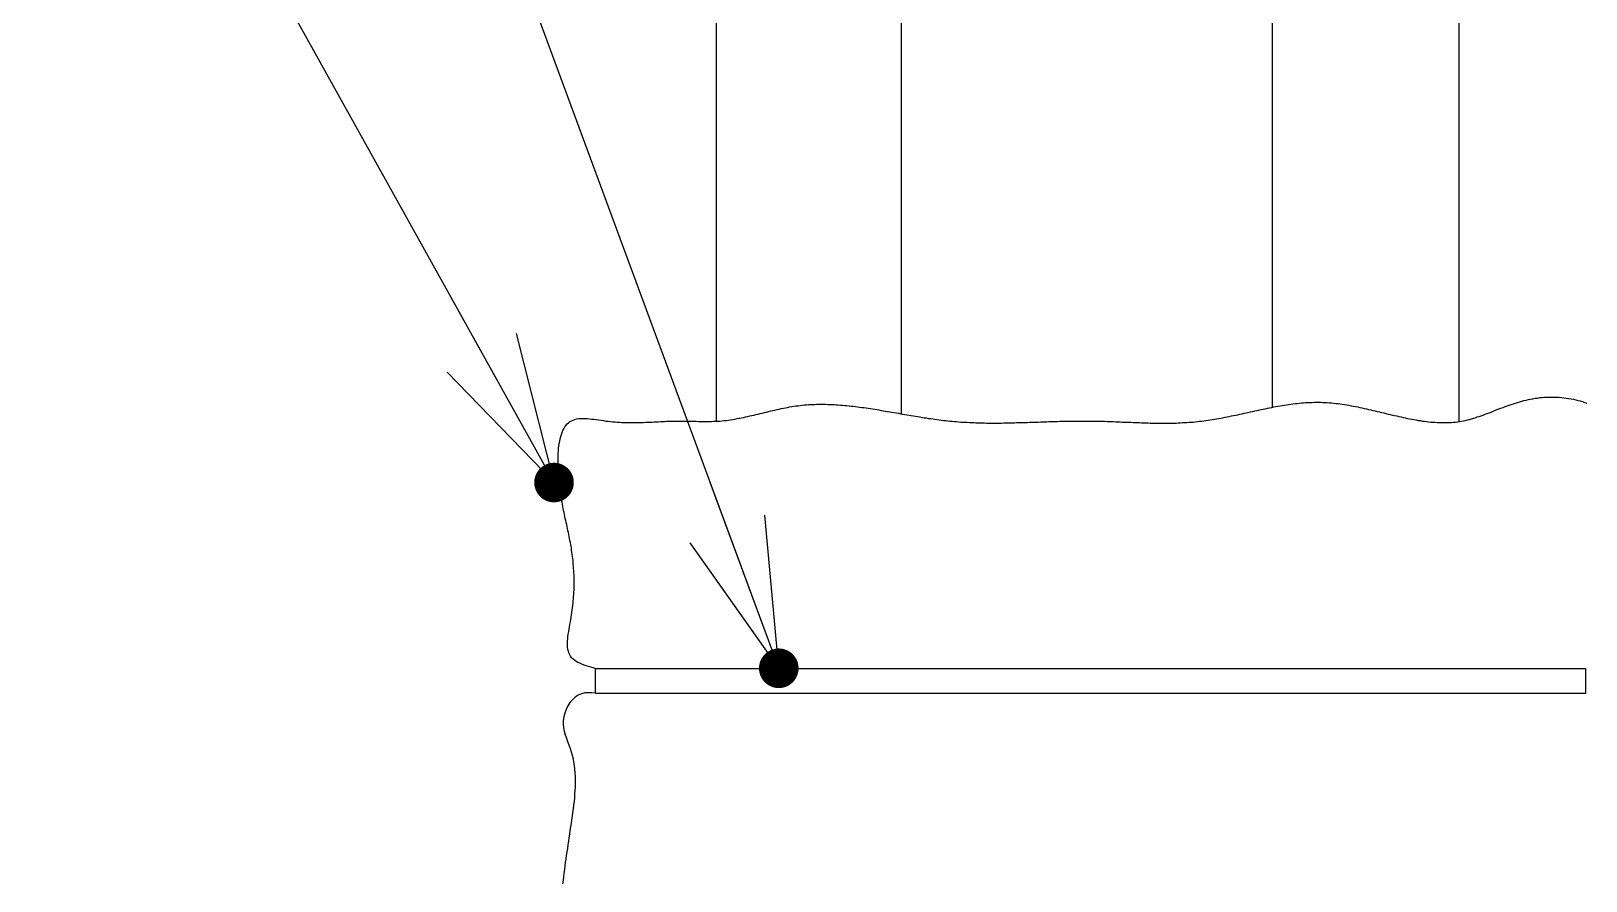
# Model space of a CAD drawing. Extents: x 443 to 1217, y -1921 to -677.
# Drawn here: x 540.62 to 561.01, y -875.07 to -863.92 of the extents above; entities that cross this region are included whole.
import ezdxf

# ---------------------------------------------------------------- set-up
doc = ezdxf.new("R2010")
doc.units = 0
doc.header["$MEASUREMENT"] = 0
doc.layers.get('0').update_dxf_attribs({"linetype": 'CONTINUOUS'})
doc.layers.add('3', color=8, linetype='CONTINUOUS')
doc.layers.add('5', color=7, linetype='CONTINUOUS')

msp = doc.modelspace()

# ---------------------------------------------------------------- linework, layer by layer
at = {"color": 7, "linetype": 'Continuous'}
for p, q in [((550.424, -872.281), (540.931, -846.534)), ((547.477, -869.845), (538.456, -853.625))]:
    msp.add_line(p, q, dxfattribs=at)
at = {"color": 0}
for p, q in [((547.477, -869.845), (546.215, -867.575)), ((547.477, -869.845), (546.986, -867.889)), ((547.477, -869.845), (546.074, -868.396)), ((550.424, -872.281), (549.525, -869.844)), ((550.424, -872.281), (550.24, -870.273)), ((550.424, -872.281), (549.26, -870.634))]:
    msp.add_line(p, q, dxfattribs=at)
at = {"color": 0, "const_width": 0.26}
for points in [[(547.41, -869.956, 1), (547.544, -869.734, 1), (547.41, -869.956)], [(550.341, -872.381, 1), (550.507, -872.181, 1), (550.341, -872.381)]]:
    msp.add_lwpolyline(points, format="xyb", dxfattribs=at)
at = {"layer": '3', "color": 3}
for p, q in [((550.345, -868.899), (550.374, -868.894)), ((550.374, -868.894), (550.401, -868.887)), ((550.401, -868.887), (550.428, -868.881)), ((550.428, -868.881), (550.456, -868.875)), ((550.456, -868.875), (550.484, -868.869)), ((550.484, -868.869), (550.511, -868.863)), ((550.511, -868.863), (550.538, -868.859)), ((550.538, -868.859), (550.566, -868.854)), ((550.566, -868.854), (550.594, -868.849)), ((550.594, -868.849), (550.621, -868.845)), ((550.621, -868.845), (550.648, -868.84)), ((550.648, -868.84), (550.677, -868.837)), ((550.677, -868.837), (550.704, -868.833)), ((550.704, -868.833), (550.731, -868.831)), ((550.731, -868.831), (550.76, -868.827)), ((550.76, -868.827), (550.787, -868.825)), ((550.787, -868.825), (550.815, -868.823)), ((550.815, -868.823), (550.842, -868.822)), ((550.842, -868.822), (550.87, -868.821)), ((550.87, -868.821), (550.898, -868.82)), ((550.898, -868.82), (550.925, -868.819)), ((550.925, -868.819), (550.954, -868.819)), ((550.954, -868.819), (550.982, -868.819)), ((550.982, -868.819), (551.009, -868.819)), ((551.009, -868.819), (551.038, -868.819)), ((551.038, -868.819), (551.065, -868.82)), ((551.065, -868.82), (551.093, -868.82)), ((551.093, -868.82), (551.12, -868.822)), ((551.12, -868.822), (551.149, -868.823)), ((551.149, -868.823), (551.177, -868.824)), ((551.177, -868.824), (551.204, -868.826)), ((551.204, -868.826), (551.233, -868.828)), ((551.233, -868.828), (551.261, -868.831)), ((551.261, -868.831), (551.288, -868.833)), ((551.288, -868.833), (551.317, -868.836)), ((551.317, -868.836), (551.345, -868.838)), ((551.345, -868.838), (551.372, -868.842)), ((551.372, -868.842), (551.4, -868.845)), ((551.4, -868.845), (551.429, -868.848)), ((551.429, -868.848), (551.457, -868.851)), ((551.457, -868.851), (551.484, -868.855)), ((551.484, -868.855), (551.513, -868.859)), ((551.513, -868.859), (551.541, -868.862)), ((551.541, -868.862), (551.569, -868.867)), ((551.569, -868.867), (551.598, -868.871)), ((551.598, -868.871), (551.625, -868.875)), ((551.625, -868.875), (551.653, -868.88)), ((551.653, -868.88), (551.682, -868.884)), ((551.682, -868.884), (551.71, -868.888)), ((551.71, -868.888), (551.738, -868.893)), ((551.738, -868.893), (551.767, -868.898)), ((556.692, -868.899), (556.72, -868.894)), ((556.72, -868.894), (556.747, -868.887)), ((556.747, -868.887), (556.775, -868.882)), ((556.775, -868.882), (556.803, -868.876)), ((556.803, -868.876), (556.831, -868.87)), ((556.831, -868.87), (556.858, -868.864)), ((556.858, -868.864), (556.887, -868.859)), ((556.887, -868.859), (556.914, -868.854)), ((556.914, -868.854), (556.942, -868.849)), ((556.942, -868.849), (556.969, -868.844)), ((556.969, -868.844), (556.998, -868.839)), ((556.998, -868.839), (557.025, -868.834)), ((557.025, -868.834), (557.053, -868.83)), ((557.053, -868.83), (557.081, -868.825)), ((557.081, -868.825), (557.109, -868.821)), ((557.109, -868.821), (557.137, -868.818)), ((557.137, -868.818), (557.165, -868.813)), ((557.165, -868.813), (557.193, -868.81)), ((557.193, -868.81), (557.221, -868.807)), ((557.221, -868.807), (557.248, -868.804)), ((557.248, -868.804), (557.277, -868.801)), ((557.277, -868.801), (557.305, -868.799)), ((557.305, -868.799), (557.332, -868.797)), ((557.332, -868.797), (557.361, -868.796)), ((557.361, -868.796), (557.389, -868.795)), ((557.389, -868.795), (557.417, -868.794)), ((557.417, -868.794), (557.446, -868.792)), ((557.446, -868.792), (557.474, -868.792)), ((557.474, -868.792), (557.501, -868.792)), ((557.501, -868.792), (557.53, -868.792)), ((557.53, -868.792), (557.558, -868.794)), ((557.558, -868.794), (557.586, -868.795)), ((557.586, -868.795), (557.615, -868.797)), ((557.615, -868.797), (557.643, -868.798)), ((557.643, -868.798), (557.671, -868.801)), ((557.671, -868.801), (557.701, -868.803)), ((557.701, -868.803), (557.729, -868.807)), ((557.729, -868.807), (557.757, -868.81)), ((557.757, -868.81), (557.786, -868.814)), ((557.786, -868.814), (557.814, -868.819)), ((557.814, -868.819), (557.842, -868.823)), ((557.842, -868.823), (557.871, -868.827)), ((557.871, -868.827), (557.9, -868.832)), ((557.9, -868.832), (557.928, -868.837)), ((557.928, -868.837), (557.957, -868.843)), ((557.957, -868.843), (557.985, -868.848)), ((557.985, -868.848), (558.015, -868.854)), ((558.015, -868.854), (558.043, -868.86)), ((558.043, -868.86), (558.071, -868.867)), ((558.071, -868.867), (558.1, -868.872)), ((558.1, -868.872), (558.129, -868.879)), ((558.129, -868.879), (558.157, -868.885)), ((558.157, -868.885), (558.186, -868.892)), ((558.186, -868.892), (558.214, -868.898)), ((559.815, -868.899), (559.841, -868.889)), ((559.841, -868.889), (559.867, -868.88)), ((559.867, -868.88), (559.893, -868.869)), ((559.893, -868.869), (559.921, -868.859)), ((559.921, -868.859), (559.947, -868.849)), ((559.947, -868.849), (559.974, -868.839)), ((559.974, -868.839), (560.001, -868.83)), ((560.001, -868.83), (560.027, -868.82)), ((560.027, -868.82), (560.056, -868.811)), ((560.056, -868.811), (560.083, -868.802)), ((560.083, -868.802), (560.11, -868.794)), ((560.11, -868.794), (560.139, -868.785)), ((560.139, -868.785), (560.167, -868.777)), ((560.167, -868.777), (560.195, -868.77)), ((560.195, -868.77), (560.225, -868.763)), ((560.225, -868.763), (560.253, -868.757)), ((560.253, -868.757), (560.282, -868.75)), ((560.282, -868.75), (560.312, -868.745)), ((560.312, -868.745), (560.342, -868.74)), ((560.342, -868.74), (560.372, -868.736)), ((560.372, -868.736), (560.403, -868.731)), ((560.403, -868.731), (560.434, -868.729)), ((560.434, -868.729), (560.464, -868.727)), ((560.464, -868.727), (560.496, -868.725)), ((560.496, -868.725), (560.528, -868.724)), ((560.528, -868.724), (560.559, -868.724)), ((560.559, -868.724), (560.591, -868.725)), ((560.591, -868.725), (560.624, -868.726)), ((560.624, -868.726), (560.655, -868.727)), ((560.655, -868.727), (560.687, -868.73)), ((560.687, -868.73), (560.718, -868.734)), ((560.718, -868.734), (560.75, -868.737)), ((560.75, -868.737), (560.781, -868.741)), ((560.781, -868.741), (560.812, -868.747)), ((560.812, -868.747), (560.843, -868.753)), ((560.843, -868.753), (560.873, -868.76)), ((560.873, -868.76), (560.903, -868.767)), ((560.903, -868.767), (560.932, -868.775)), ((560.932, -868.775), (560.961, -868.784)), ((560.961, -868.784), (560.99, -868.794)), ((560.99, -868.794), (561.018, -868.804)), ((547.618, -869.116), (547.633, -869.097)), ((547.633, -869.097), (547.648, -869.077)), ((547.648, -869.077), (547.666, -869.061)), ((547.666, -869.061), (547.684, -869.046)), ((547.684, -869.046), (547.704, -869.034)), ((547.704, -869.034), (547.726, -869.025)), ((547.726, -869.025), (547.748, -869.017)), ((547.748, -869.017), (547.773, -869.01)), ((547.773, -869.01), (547.799, -869.007)), ((547.799, -869.007), (547.826, -869.005)), ((547.826, -869.005), (547.853, -869.004)), ((547.853, -869.004), (547.881, -869.004)), ((547.881, -869.004), (547.911, -869.006)), ((547.911, -869.006), (547.94, -869.008)), ((547.94, -869.008), (547.971, -869.012)), ((547.971, -869.012), (548.001, -869.015)), ((548.001, -869.015), (548.033, -869.019)), ((548.033, -869.019), (548.063, -869.024)), ((548.063, -869.024), (548.095, -869.028)), ((548.095, -869.028), (548.127, -869.033)), ((548.127, -869.033), (548.157, -869.038)), ((548.157, -869.038), (548.188, -869.041)), ((548.188, -869.041), (548.218, -869.044)), ((548.218, -869.044), (548.249, -869.048)), ((548.249, -869.048), (548.279, -869.05)), ((548.279, -869.05), (548.309, -869.052)), ((548.309, -869.052), (548.338, -869.054)), ((548.338, -869.054), (548.367, -869.056)), ((548.367, -869.056), (548.397, -869.057)), ((548.397, -869.057), (548.426, -869.057)), ((548.426, -869.057), (548.455, -869.058)), ((548.455, -869.058), (548.483, -869.058)), ((548.483, -869.058), (548.511, -869.058)), ((548.511, -869.058), (548.54, -869.058)), ((548.54, -869.058), (548.568, -869.058)), ((548.568, -869.058), (548.596, -869.057)), ((548.596, -869.057), (548.624, -869.057)), ((548.624, -869.057), (548.652, -869.056)), ((548.652, -869.056), (548.679, -869.055)), ((548.679, -869.055), (548.706, -869.054)), ((548.706, -869.054), (548.734, -869.053)), ((548.734, -869.053), (548.762, -869.052)), ((548.762, -869.052), (548.789, -869.05)), ((548.789, -869.05), (548.816, -869.049)), ((548.816, -869.049), (548.844, -869.048)), ((548.844, -869.048), (548.871, -869.046)), ((548.871, -869.046), (548.898, -869.045)), ((548.898, -869.045), (548.925, -869.044)), ((548.925, -869.044), (548.953, -869.042)), ((548.953, -869.042), (548.98, -869.042)), ((548.98, -869.042), (549.007, -869.041)), ((549.007, -869.041), (549.034, -869.04)), ((549.034, -869.04), (549.062, -869.039)), ((549.062, -869.039), (549.09, -869.039)), ((549.09, -869.039), (549.117, -869.039)), ((549.117, -869.039), (549.144, -869.039)), ((549.144, -869.039), (549.173, -869.039)), ((549.173, -869.039), (549.201, -869.039)), ((549.201, -869.039), (549.228, -869.04)), ((549.228, -869.04), (549.257, -869.04)), ((549.257, -869.04), (549.285, -869.041)), ((549.285, -869.041), (549.313, -869.041)), ((549.313, -869.041), (549.342, -869.042)), ((549.342, -869.042), (549.37, -869.043)), ((549.37, -869.043), (549.398, -869.043)), ((549.398, -869.043), (549.427, -869.043)), ((549.427, -869.043), (549.455, -869.044)), ((549.455, -869.044), (549.483, -869.044)), ((549.483, -869.044), (549.512, -869.044)), ((549.512, -869.044), (549.54, -869.043)), ((549.54, -869.043), (549.568, -869.042)), ((549.568, -869.042), (549.597, -869.041)), ((549.597, -869.041), (549.624, -869.04)), ((549.624, -869.04), (549.652, -869.038)), ((549.652, -869.038), (549.681, -869.036)), ((549.681, -869.036), (549.709, -869.032)), ((549.709, -869.032), (549.737, -869.029)), ((549.737, -869.029), (549.765, -869.026)), ((549.765, -869.026), (549.793, -869.021)), ((549.793, -869.021), (549.821, -869.017)), ((549.821, -869.017), (549.849, -869.013)), ((549.849, -869.013), (549.877, -869.007)), ((549.877, -869.007), (549.904, -869.002)), ((549.904, -869.002), (549.932, -868.996)), ((549.932, -868.996), (549.96, -868.991)), ((549.96, -868.991), (549.988, -868.985)), ((549.988, -868.985), (550.015, -868.979)), ((550.015, -868.979), (550.043, -868.972)), ((550.043, -868.972), (550.071, -868.966)), ((550.071, -868.966), (550.098, -868.96)), ((550.098, -868.96), (550.125, -868.953)), ((550.125, -868.953), (550.154, -868.946)), ((550.154, -868.946), (550.181, -868.94)), ((550.181, -868.94), (550.208, -868.933)), ((550.208, -868.933), (550.235, -868.927)), ((550.235, -868.927), (550.264, -868.92)), ((550.264, -868.92), (550.291, -868.912)), ((550.291, -868.912), (550.318, -868.906)), ((550.318, -868.906), (550.345, -868.899)), ((551.767, -868.898), (551.794, -868.903)), ((551.794, -868.903), (551.822, -868.907)), ((551.822, -868.907), (551.851, -868.912)), ((551.851, -868.912), (551.879, -868.917)), ((551.879, -868.917), (551.907, -868.922)), ((551.907, -868.922), (551.936, -868.927)), ((551.936, -868.927), (551.964, -868.932)), ((551.964, -868.932), (551.992, -868.936)), ((551.992, -868.936), (552.019, -868.942)), ((552.019, -868.942), (552.048, -868.946)), ((552.048, -868.946), (552.076, -868.952)), ((552.076, -868.952), (552.104, -868.956)), ((552.104, -868.956), (552.133, -868.961)), ((552.133, -868.961), (552.161, -868.966)), ((552.161, -868.966), (552.189, -868.971)), ((552.189, -868.971), (552.218, -868.976)), ((552.218, -868.976), (552.246, -868.98)), ((552.246, -868.98), (552.274, -868.985)), ((552.274, -868.985), (552.303, -868.99)), ((552.303, -868.99), (552.33, -868.994)), ((552.33, -868.994), (552.358, -868.998)), ((552.358, -868.998), (552.387, -869.003)), ((552.387, -869.003), (552.415, -869.007)), ((552.415, -869.007), (552.443, -869.01)), ((552.443, -869.01), (552.472, -869.015)), ((552.472, -869.015), (552.5, -869.019)), ((552.5, -869.019), (552.528, -869.022)), ((552.528, -869.022), (552.557, -869.026)), ((552.557, -869.026), (552.585, -869.029)), ((552.585, -869.029), (552.613, -869.032)), ((552.613, -869.032), (552.642, -869.036)), ((552.642, -869.036), (552.669, -869.039)), ((552.669, -869.039), (552.697, -869.041)), ((552.697, -869.041), (552.726, -869.043)), ((552.726, -869.043), (552.754, -869.046)), ((552.754, -869.046), (552.782, -869.049)), ((552.782, -869.049), (552.811, -869.051)), ((552.811, -869.051), (552.839, -869.052)), ((552.839, -869.052), (552.867, -869.054)), ((552.867, -869.054), (552.896, -869.055)), ((552.896, -869.055), (552.923, -869.057)), ((552.923, -869.057), (552.951, -869.058)), ((552.951, -869.058), (552.98, -869.059)), ((552.98, -869.059), (553.008, -869.061)), ((553.008, -869.061), (553.036, -869.061)), ((553.036, -869.061), (553.065, -869.062)), ((553.065, -869.062), (553.093, -869.063)), ((553.093, -869.063), (553.121, -869.063)), ((553.121, -869.063), (553.149, -869.064)), ((553.149, -869.064), (553.177, -869.064)), ((553.177, -869.064), (553.205, -869.064)), ((553.205, -869.064), (553.234, -869.064)), ((553.234, -869.064), (553.262, -869.064)), ((553.262, -869.064), (553.29, -869.064)), ((553.29, -869.064), (553.319, -869.064)), ((553.319, -869.064), (553.346, -869.064)), ((553.346, -869.064), (553.374, -869.063)), ((553.374, -869.063), (553.402, -869.063)), ((553.402, -869.063), (553.431, -869.062)), ((553.431, -869.062), (553.459, -869.062)), ((553.459, -869.062), (553.487, -869.061)), ((553.487, -869.061), (553.516, -869.061)), ((553.516, -869.061), (553.543, -869.059)), ((553.543, -869.059), (553.571, -869.059)), ((553.571, -869.059), (553.6, -869.058)), ((553.6, -869.058), (553.628, -869.057)), ((553.628, -869.057), (553.656, -869.056)), ((553.656, -869.056), (553.685, -869.056)), ((553.685, -869.056), (553.713, -869.055)), ((553.713, -869.055), (553.74, -869.054)), ((553.74, -869.054), (553.769, -869.053)), ((553.769, -869.053), (553.797, -869.052)), ((553.797, -869.052), (553.825, -869.051)), ((553.825, -869.051), (553.854, -869.05)), ((553.854, -869.05), (553.882, -869.05)), ((553.882, -869.05), (553.91, -869.049)), ((553.91, -869.049), (553.938, -869.048)), ((553.938, -869.048), (553.966, -869.046)), ((553.966, -869.046), (553.994, -869.045)), ((553.994, -869.045), (554.023, -869.044)), ((554.023, -869.044), (554.051, -869.044)), ((554.051, -869.044), (554.079, -869.043)), ((554.079, -869.043), (554.108, -869.042)), ((554.108, -869.042), (554.136, -869.042)), ((554.136, -869.042), (554.164, -869.041)), ((554.164, -869.041), (554.191, -869.04)), ((554.191, -869.04), (554.22, -869.04)), ((554.22, -869.04), (554.248, -869.039)), ((554.248, -869.039), (554.276, -869.039)), ((554.276, -869.039), (554.305, -869.039)), ((554.305, -869.039), (554.333, -869.038)), ((554.333, -869.038), (554.361, -869.038)), ((554.361, -869.038), (554.39, -869.038)), ((554.39, -869.038), (554.418, -869.038)), ((554.418, -869.038), (554.446, -869.038)), ((554.446, -869.038), (554.475, -869.038)), ((554.475, -869.038), (554.503, -869.039)), ((554.503, -869.039), (554.53, -869.039)), ((554.53, -869.039), (554.559, -869.039)), ((554.559, -869.039), (554.587, -869.04)), ((554.587, -869.04), (554.615, -869.04)), ((554.615, -869.04), (554.644, -869.041)), ((554.644, -869.041), (554.672, -869.042)), ((554.672, -869.042), (554.7, -869.042)), ((554.7, -869.042), (554.729, -869.043)), ((554.729, -869.043), (554.757, -869.044)), ((554.757, -869.044), (554.785, -869.045)), ((554.785, -869.045), (554.814, -869.046)), ((554.814, -869.046), (554.842, -869.048)), ((554.842, -869.048), (554.87, -869.049)), ((554.87, -869.049), (554.899, -869.05)), ((554.899, -869.05), (554.927, -869.051)), ((554.927, -869.051), (554.955, -869.052)), ((554.955, -869.052), (554.984, -869.053)), ((554.984, -869.053), (555.012, -869.054)), ((555.012, -869.054), (555.04, -869.055)), ((555.04, -869.055), (555.069, -869.056)), ((555.069, -869.056), (555.097, -869.057)), ((555.097, -869.057), (555.125, -869.058)), ((555.125, -869.058), (555.154, -869.059)), ((555.154, -869.059), (555.182, -869.061)), ((555.182, -869.061), (555.21, -869.062)), ((555.21, -869.062), (555.238, -869.063)), ((555.238, -869.063), (555.266, -869.063)), ((555.266, -869.063), (555.294, -869.064)), ((555.294, -869.064), (555.323, -869.065)), ((555.323, -869.065), (555.351, -869.065)), ((555.351, -869.065), (555.379, -869.065)), ((555.379, -869.065), (555.408, -869.066)), ((555.408, -869.066), (555.436, -869.066)), ((555.436, -869.066), (555.464, -869.066)), ((555.464, -869.066), (555.493, -869.066)), ((555.493, -869.066), (555.52, -869.066)), ((555.52, -869.066), (555.548, -869.065)), ((555.548, -869.065), (555.577, -869.065)), ((555.577, -869.065), (555.605, -869.064)), ((555.605, -869.064), (555.633, -869.064)), ((555.633, -869.064), (555.661, -869.063)), ((555.661, -869.063), (555.689, -869.062)), ((555.689, -869.062), (555.717, -869.059)), ((555.717, -869.059), (555.746, -869.058)), ((555.746, -869.058), (555.773, -869.057)), ((555.773, -869.057), (555.801, -869.055)), ((555.801, -869.055), (555.829, -869.053)), ((555.829, -869.053), (555.858, -869.051)), ((555.858, -869.051), (555.885, -869.048)), ((555.885, -869.048), (555.913, -869.045)), ((555.913, -869.045), (555.942, -869.042)), ((555.942, -869.042), (555.969, -869.039)), ((555.969, -869.039), (555.997, -869.036)), ((555.997, -869.036), (556.026, -869.031)), ((556.026, -869.031), (556.053, -869.028)), ((556.053, -869.028), (556.081, -869.024)), ((556.081, -869.024), (556.108, -869.019)), ((556.108, -869.019), (556.137, -869.015)), ((556.137, -869.015), (556.164, -869.009)), ((556.164, -869.009), (556.192, -869.005)), ((556.192, -869.005), (556.22, -869)), ((556.22, -869), (556.248, -868.994)), ((556.248, -868.994), (556.275, -868.989)), ((556.275, -868.989), (556.304, -868.983)), ((556.304, -868.983), (556.331, -868.978)), ((556.331, -868.978), (556.359, -868.972)), ((556.359, -868.972), (556.386, -868.967)), ((556.386, -868.967), (556.415, -868.96)), ((556.415, -868.96), (556.442, -868.955)), ((556.442, -868.955), (556.47, -868.948)), ((556.47, -868.948), (556.498, -868.943)), ((556.498, -868.943), (556.525, -868.936)), ((556.525, -868.936), (556.553, -868.93)), ((556.553, -868.93), (556.58, -868.924)), ((556.58, -868.924), (556.609, -868.918)), ((556.609, -868.918), (556.636, -868.911)), ((556.636, -868.911), (556.664, -868.906)), ((556.664, -868.906), (556.692, -868.899)), ((558.214, -868.898), (558.242, -868.905)), ((558.242, -868.905), (558.271, -868.912)), ((558.271, -868.912), (558.3, -868.919)), ((558.3, -868.919), (558.328, -868.925)), ((558.328, -868.925), (558.357, -868.932)), ((558.357, -868.932), (558.385, -868.94)), ((558.385, -868.94), (558.413, -868.946)), ((558.413, -868.946), (558.442, -868.953)), ((558.442, -868.953), (558.47, -868.959)), ((558.47, -868.959), (558.498, -868.966)), ((558.498, -868.966), (558.527, -868.972)), ((558.527, -868.972), (558.555, -868.979)), ((558.555, -868.979), (558.583, -868.985)), ((558.583, -868.985), (558.612, -868.991)), ((558.612, -868.991), (558.64, -868.997)), ((558.64, -868.997), (558.667, -869.003)), ((558.667, -869.003), (558.696, -869.008)), ((558.696, -869.008), (558.724, -869.014)), ((558.724, -869.014), (558.751, -869.019)), ((558.751, -869.019), (558.78, -869.024)), ((558.78, -869.024), (558.808, -869.029)), ((558.808, -869.029), (558.835, -869.033)), ((558.835, -869.033), (558.862, -869.038)), ((558.862, -869.038), (558.891, -869.041)), ((558.891, -869.041), (558.918, -869.044)), ((558.918, -869.044), (558.945, -869.048)), ((558.945, -869.048), (558.974, -869.051)), ((558.974, -869.051), (559.001, -869.053)), ((559.001, -869.053), (559.028, -869.055)), ((559.028, -869.055), (559.055, -869.056)), ((559.055, -869.056), (559.083, -869.058)), ((559.083, -869.058), (559.11, -869.058)), ((559.11, -869.058), (559.136, -869.059)), ((559.136, -869.059), (559.163, -869.059)), ((559.163, -869.059), (559.19, -869.058)), ((559.19, -869.058), (559.217, -869.057)), ((559.217, -869.057), (559.244, -869.056)), ((559.244, -869.056), (559.27, -869.054)), ((559.27, -869.054), (559.297, -869.051)), ((559.297, -869.051), (559.323, -869.048)), ((559.323, -869.048), (559.35, -869.044)), ((559.35, -869.044), (559.376, -869.04)), ((559.376, -869.04), (559.402, -869.034)), ((559.402, -869.034), (559.428, -869.029)), ((559.428, -869.029), (559.454, -869.024)), ((559.454, -869.024), (559.479, -869.017)), ((559.479, -869.017), (559.505, -869.009)), ((559.505, -869.009), (559.532, -869.002)), ((559.532, -869.002), (559.557, -868.994)), ((559.557, -868.994), (559.583, -868.985)), ((559.583, -868.985), (559.608, -868.977)), ((559.608, -868.977), (559.634, -868.968)), ((559.634, -868.968), (559.66, -868.959)), ((559.66, -868.959), (559.685, -868.949)), ((559.685, -868.949), (559.711, -868.94)), ((559.711, -868.94), (559.738, -868.93)), ((559.738, -868.93), (559.763, -868.92)), ((559.763, -868.92), (559.789, -868.91)), ((559.789, -868.91), (559.815, -868.899)), ((547.546, -869.332), (547.551, -869.301)), ((547.551, -869.301), (547.558, -869.272)), ((547.558, -869.272), (547.564, -869.243)), ((547.564, -869.243), (547.573, -869.214)), ((547.573, -869.214), (547.583, -869.188)), ((547.583, -869.188), (547.593, -869.163)), ((547.593, -869.163), (547.605, -869.139)), ((547.605, -869.139), (547.618, -869.116)), ((547.529, -869.528), (547.53, -869.495)), ((547.53, -869.495), (547.532, -869.462)), ((547.532, -869.462), (547.534, -869.429)), ((547.534, -869.429), (547.537, -869.396)), ((547.537, -869.396), (547.541, -869.364)), ((547.541, -869.364), (547.546, -869.332)), ((547.529, -869.561), (547.529, -869.528)), ((547.529, -869.595), (547.529, -869.561)), ((547.529, -869.626), (547.529, -869.595)), ((547.53, -869.659), (547.529, -869.626)), ((547.532, -869.691), (547.53, -869.659)), ((547.534, -869.722), (547.532, -869.691)), ((547.536, -869.754), (547.534, -869.722)), ((547.538, -869.784), (547.536, -869.754)), ((547.54, -869.815), (547.538, -869.784)), ((547.544, -869.844), (547.54, -869.815)), ((547.547, -869.874), (547.544, -869.844)), ((547.55, -869.903), (547.547, -869.874)), ((547.554, -869.932), (547.55, -869.903)), ((547.558, -869.962), (547.554, -869.932)), ((547.562, -869.99), (547.558, -869.962)), ((547.568, -870.019), (547.562, -869.99)), ((547.572, -870.047), (547.568, -870.019)), ((547.576, -870.074), (547.572, -870.047)), ((547.582, -870.102), (547.576, -870.074)), ((547.587, -870.13), (547.582, -870.102)), ((547.593, -870.157), (547.587, -870.13)), ((547.598, -870.184), (547.593, -870.157)), ((547.603, -870.211), (547.598, -870.184)), ((547.609, -870.238), (547.603, -870.211)), ((547.614, -870.265), (547.609, -870.238)), ((547.62, -870.291), (547.614, -870.265)), ((547.625, -870.317), (547.62, -870.291)), ((547.632, -870.343), (547.625, -870.317)), ((547.637, -870.369), (547.632, -870.343)), ((547.643, -870.396), (547.637, -870.369)), ((547.648, -870.422), (547.643, -870.396)), ((547.655, -870.448), (547.648, -870.422)), ((547.66, -870.474), (547.655, -870.448)), ((547.666, -870.5), (547.66, -870.474)), ((547.671, -870.525), (547.666, -870.5)), ((547.676, -870.551), (547.671, -870.525)), ((547.681, -870.578), (547.676, -870.551)), ((547.686, -870.604), (547.681, -870.578)), ((547.691, -870.63), (547.686, -870.604)), ((547.696, -870.656), (547.691, -870.63)), ((547.7, -870.681), (547.696, -870.656)), ((547.704, -870.707), (547.7, -870.681)), ((547.708, -870.733), (547.704, -870.707)), ((547.712, -870.761), (547.708, -870.733)), ((547.716, -870.787), (547.712, -870.761)), ((547.719, -870.813), (547.716, -870.787)), ((547.722, -870.839), (547.719, -870.813)), ((547.726, -870.866), (547.722, -870.839)), ((547.728, -870.893), (547.726, -870.866)), ((547.73, -870.92), (547.728, -870.893)), ((547.732, -870.947), (547.73, -870.92)), ((547.734, -870.973), (547.732, -870.947)), ((547.735, -871), (547.734, -870.973)), ((547.738, -871.028), (547.735, -871)), ((547.739, -871.056), (547.738, -871.028)), ((547.739, -871.083), (547.739, -871.056)), ((547.74, -871.111), (547.739, -871.083)), ((547.74, -871.139), (547.74, -871.111)), ((547.74, -871.167), (547.74, -871.139)), ((547.731, -871.368), (547.733, -871.339)), ((547.733, -871.339), (547.735, -871.31)), ((547.735, -871.31), (547.736, -871.281)), ((547.736, -871.281), (547.739, -871.252)), ((547.739, -871.224), (547.74, -871.196)), ((547.739, -871.252), (547.739, -871.224)), ((547.74, -871.196), (547.74, -871.167)), ((547.711, -871.549), (547.716, -871.518)), ((547.716, -871.518), (547.719, -871.488)), ((547.719, -871.488), (547.723, -871.457)), ((547.723, -871.457), (547.727, -871.428)), ((547.727, -871.428), (547.729, -871.398)), ((547.729, -871.398), (547.731, -871.368)), ((547.674, -871.769), (547.68, -871.737)), ((547.68, -871.737), (547.685, -871.706)), ((547.685, -871.706), (547.691, -871.674)), ((547.691, -871.674), (547.697, -871.642)), ((547.697, -871.642), (547.702, -871.611)), ((547.702, -871.611), (547.707, -871.579)), ((547.707, -871.579), (547.711, -871.549)), ((547.653, -871.952), (547.654, -871.922)), ((547.654, -871.979), (547.653, -871.952)), ((547.654, -871.922), (547.656, -871.893)), ((547.656, -871.893), (547.659, -871.863)), ((547.659, -871.863), (547.663, -871.832)), ((547.663, -871.832), (547.669, -871.8)), ((547.669, -871.8), (547.674, -871.769)), ((547.655, -872.006), (547.654, -871.979)), ((547.659, -872.033), (547.655, -872.006)), ((547.665, -872.058), (547.659, -872.033)), ((547.672, -872.08), (547.665, -872.058)), ((547.682, -872.103), (547.672, -872.08)), ((547.694, -872.123), (547.682, -872.103)), ((547.708, -872.143), (547.694, -872.123)), ((547.726, -872.16), (547.708, -872.143)), ((547.745, -872.175), (547.726, -872.16)), ((547.767, -872.191), (547.745, -872.175)), ((547.791, -872.204), (547.767, -872.191)), ((547.816, -872.216), (547.791, -872.204)), ((547.842, -872.228), (547.816, -872.216)), ((547.87, -872.239), (547.842, -872.228)), ((547.9, -872.248), (547.87, -872.239)), ((547.929, -872.258), (547.9, -872.248)), ((547.96, -872.267), (547.929, -872.258)), ((547.99, -872.276), (547.96, -872.267)), ((548.021, -872.284), (547.99, -872.276)), ((547.686, -872.732), (547.659, -872.775)), ((547.718, -872.693), (547.686, -872.732)), ((547.754, -872.66), (547.718, -872.693)), ((547.793, -872.633), (547.754, -872.66)), ((547.835, -872.615), (547.793, -872.633)), ((547.879, -872.604), (547.835, -872.615)), ((547.926, -872.601), (547.879, -872.604)), ((547.973, -872.605), (547.926, -872.601)), ((548.021, -872.609), (547.973, -872.605)), ((547.605, -872.919), (547.598, -872.968)), ((547.598, -872.968), (547.598, -873.016)), ((547.618, -872.87), (547.605, -872.919)), ((547.635, -872.822), (547.618, -872.87)), ((547.659, -872.775), (547.635, -872.822)), ((547.598, -873.016), (547.602, -873.062)), ((547.602, -873.062), (547.612, -873.108)), ((547.612, -873.108), (547.624, -873.153)), ((547.624, -873.153), (547.639, -873.198)), ((547.639, -873.198), (547.655, -873.242)), ((547.655, -873.242), (547.671, -873.287)), ((547.671, -873.287), (547.687, -873.332)), ((547.687, -873.332), (547.702, -873.376)), ((547.702, -873.376), (547.715, -873.422)), ((547.715, -873.422), (547.726, -873.467)), ((547.726, -873.467), (547.734, -873.513)), ((547.734, -873.513), (547.741, -873.558)), ((547.741, -873.558), (547.746, -873.605)), ((547.746, -873.605), (547.751, -873.651)), ((547.751, -873.651), (547.753, -873.698)), ((547.753, -873.698), (547.754, -873.745)), ((547.754, -873.745), (547.754, -873.793)), ((547.744, -873.981), (547.739, -874.029)), ((547.747, -873.934), (547.744, -873.981)), ((547.751, -873.886), (547.747, -873.934)), ((547.753, -873.839), (547.751, -873.886)), ((547.754, -873.793), (547.753, -873.839)), ((547.721, -874.172), (547.715, -874.22)), ((547.728, -874.124), (547.721, -874.172)), ((547.733, -874.077), (547.728, -874.124)), ((547.739, -874.029), (547.733, -874.077)), ((547.694, -874.361), (547.686, -874.408)), ((547.7, -874.315), (547.694, -874.361)), ((547.708, -874.267), (547.7, -874.315)), ((547.715, -874.22), (547.708, -874.267)), ((547.659, -874.597), (547.653, -874.643)), ((547.666, -874.55), (547.659, -874.597)), ((547.673, -874.503), (547.666, -874.55)), ((547.68, -874.455), (547.673, -874.503)), ((547.686, -874.408), (547.68, -874.455)), ((547.632, -874.783), (547.625, -874.829)), ((547.638, -874.736), (547.632, -874.783)), ((547.645, -874.69), (547.638, -874.736)), ((547.653, -874.643), (547.645, -874.69)), ((547.607, -874.969), (547.601, -875.014)), ((547.613, -874.922), (547.607, -874.969)), ((547.62, -874.876), (547.613, -874.922)), ((547.625, -874.829), (547.62, -874.876)), ((547.596, -875.06), (547.589, -875.107)), ((547.601, -875.014), (547.596, -875.06))]:
    msp.add_line(p, q, dxfattribs=at)
at = {"layer": '3', "linetype": 'Continuous'}
for p, q in [((548.021, -872.609), (548.021, -872.285)), ((561.007, -872.609), (561.007, -872.285))]:
    msp.add_line(p, q, dxfattribs=at)
at = {"layer": '3', "color": 3, "linetype": 'Continuous'}
for p, q in [((548.021, -872.285), (561.007, -872.285)), ((548.021, -872.609), (561.007, -872.609))]:
    msp.add_line(p, q, dxfattribs=at)
at = {"layer": '5', "linetype": 'Continuous'}
for p, q in [((549.607, -869.041), (549.607, -856.839)), ((559.346, -869.045), (559.346, -856.839)), ((556.898, -868.857), (556.898, -860.082))]:
    msp.add_line(p, q, dxfattribs=at)
at = {"layer": '5', "color": 7, "linetype": 'Continuous'}
msp.add_line((552.029, -860.082), (552.029, -868.943), dxfattribs=at)

doc.saveas('drawing.dxf')
